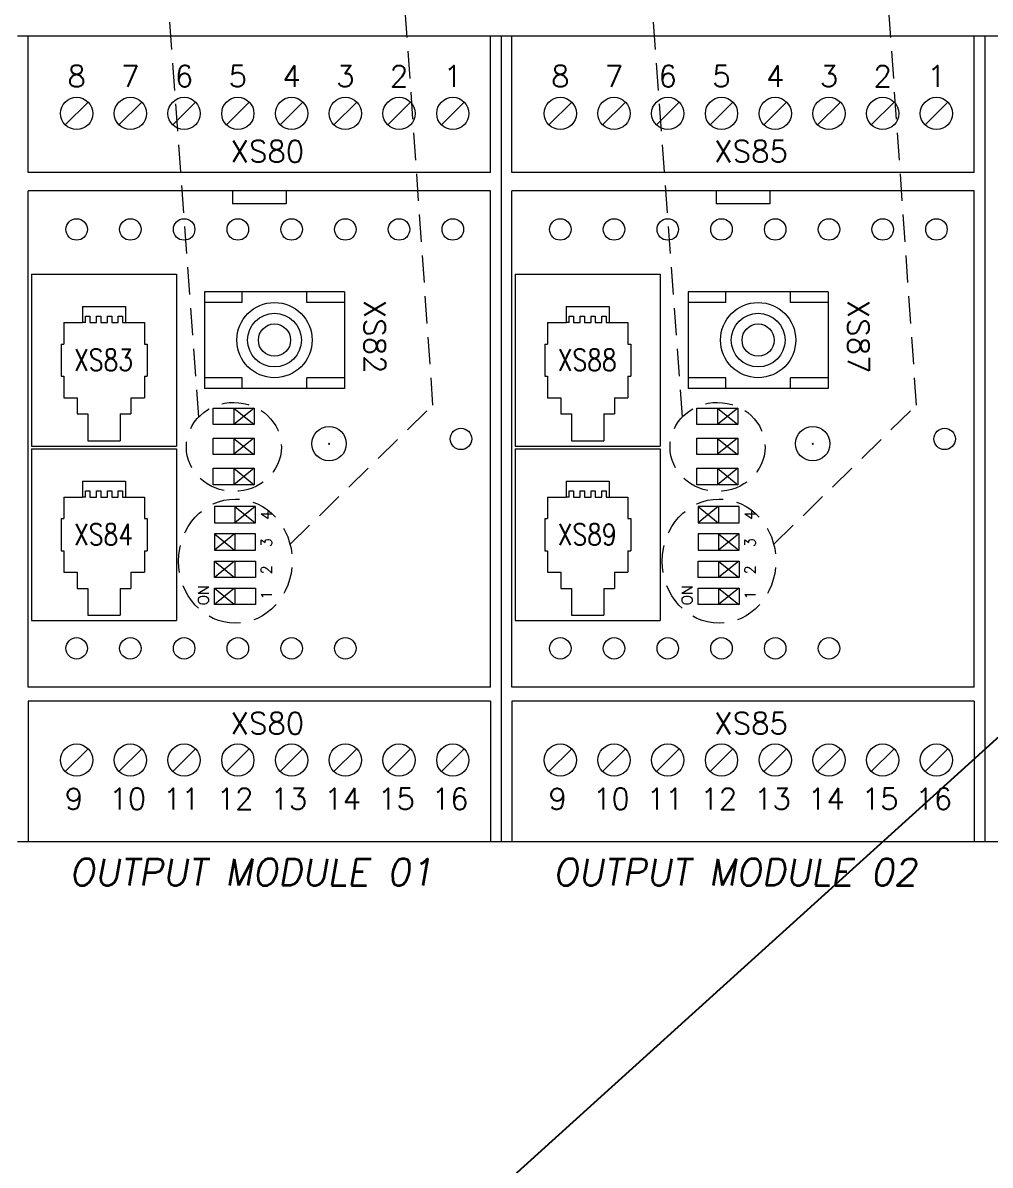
# Model space of a CAD drawing. Extents: x -2993 to 3661, y -4147 to -1441.
# Drawn here: x -2669.6 to -2579.6, y -2298 to -2191.7 of the extents above; entities that cross this region are included whole.
import ezdxf
from ezdxf.enums import TextEntityAlignment as Align

# ---------------------------------------------------------------- set-up
doc = ezdxf.new("R2010")
doc.units = 0
doc.header["$LTSCALE"] = 0.1
doc.header["$MEASUREMENT"] = 0
doc.linetypes.add('DASHED', pattern=[19.05, 12.7, -6.35])
doc.layers.get('0').update_dxf_attribs({"linetype": 'CONTINUOUS'})
doc.layers.add('DIM', color=5, linetype='CONTINUOUS')
doc.styles.get("Standard").update_dxf_attribs({"font": 'simplex.shx'})

msp = doc.modelspace()

# ---------------------------------------------------------------- linework, layer by layer
at = {"linetype": 'DASHED', "lineweight": 13, "ltscale": 2}
for p, q in [((-2653.25, -2228.36), (-2657.36, -2172.14)), ((-2608.25, -2228.36), (-2612.36, -2172.14)), ((-2631.46, -2227.26), (-2635.1, -2175.21)), ((-2586.46, -2227.26), (-2590.1, -2175.21)), ((-2644.75, -2240.22), (-2631.46, -2227.26)), ((-2599.75, -2240.22), (-2586.46, -2227.26))]:
    msp.add_line(p, q, dxfattribs=at)
at = {"lineweight": 13}
for p, q in [((-2625.11, -2192.91), (-2670.11, -2192.91)), ((-2625.11, -2192.91), (-2670.11, -2192.91)), ((-2669.11, -2205.61), (-2669.11, -2192.91)), ((-2626.11, -2205.61), (-2626.11, -2192.91)), ((-2625.11, -2192.91), (-2625.11, -2267.91)), ((-2625.11, -2192.91), (-2625.11, -2267.91)), ((-2625.11, -2192.91), (-2625.11, -2267.91)), ((-2625.11, -2192.91), (-2625.11, -2267.91)), ((-2625.11, -2192.91), (-2625.11, -2267.91)), ((-2625.11, -2192.91), (-2625.11, -2267.91)), ((-2625.11, -2192.91), (-2625.11, -2267.91)), ((-2625.11, -2192.91), (-2625.11, -2267.91)), ((-2580.11, -2192.91), (-2625.11, -2192.91)), ((-2580.11, -2192.91), (-2625.11, -2192.91)), ((-2625.11, -2192.91), (-2625.11, -2267.91)), ((-2625.11, -2192.91), (-2625.11, -2267.91)), ((-2625.11, -2192.91), (-2625.11, -2267.91)), ((-2625.11, -2192.91), (-2625.11, -2267.91)), ((-2625.11, -2192.91), (-2625.11, -2267.91)), ((-2625.11, -2192.91), (-2625.11, -2267.91)), ((-2625.11, -2192.91), (-2625.11, -2267.91)), ((-2624.11, -2205.61), (-2624.11, -2192.91)), ((-2581.11, -2205.61), (-2581.11, -2192.91)), ((-2580.11, -2192.91), (-2580.11, -2267.91)), ((-2580.11, -2192.91), (-2580.11, -2267.91)), ((-2580.11, -2192.91), (-2580.11, -2267.91)), ((-2580.11, -2192.91), (-2580.11, -2267.91)), ((-2580.11, -2192.91), (-2580.11, -2267.91)), ((-2580.11, -2192.91), (-2580.11, -2267.91)), ((-2580.11, -2192.91), (-2580.11, -2267.91)), ((-2580.11, -2192.91), (-2580.11, -2267.91)), ((-2535.11, -2192.91), (-2580.11, -2192.91)), ((-2535.11, -2192.91), (-2580.11, -2192.91)), ((-2580.11, -2192.91), (-2580.11, -2267.91)), ((-2580.11, -2192.91), (-2580.11, -2267.91)), ((-2580.11, -2192.91), (-2580.11, -2267.91)), ((-2580.11, -2192.91), (-2580.11, -2267.91)), ((-2580.11, -2192.91), (-2580.11, -2267.91)), ((-2580.11, -2192.91), (-2580.11, -2267.91)), ((-2580.11, -2192.91), (-2580.11, -2267.91)), ((-2663.55, -2199.05), (-2665.67, -2201.17)), ((-2658.55, -2199.05), (-2660.67, -2201.17)), ((-2653.55, -2199.05), (-2655.67, -2201.17)), ((-2648.55, -2199.05), (-2650.67, -2201.17)), ((-2643.55, -2199.05), (-2645.67, -2201.17)), ((-2638.55, -2199.05), (-2640.67, -2201.17)), ((-2633.55, -2199.05), (-2635.67, -2201.17)), ((-2628.55, -2199.05), (-2630.67, -2201.17)), ((-2618.55, -2199.05), (-2620.67, -2201.17)), ((-2613.55, -2199.05), (-2615.67, -2201.17)), ((-2608.55, -2199.05), (-2610.67, -2201.17)), ((-2603.55, -2199.05), (-2605.67, -2201.17)), ((-2598.55, -2199.05), (-2600.67, -2201.17)), ((-2593.55, -2199.05), (-2595.67, -2201.17)), ((-2588.55, -2199.05), (-2590.67, -2201.17)), ((-2583.55, -2199.05), (-2585.67, -2201.17)), ((-2625.11, -2205.16), (-2625.11, -2255.66)), ((-2580.11, -2205.16), (-2580.11, -2255.66)), ((-2626.11, -2205.61), (-2669.11, -2205.61)), ((-2581.11, -2205.61), (-2624.11, -2205.61)), ((-2626.11, -2207.31), (-2669.11, -2207.31)), ((-2669.11, -2253.51), (-2669.11, -2207.31)), ((-2650.11, -2207.31), (-2650.11, -2208.51)), ((-2645.11, -2207.31), (-2645.11, -2208.51)), ((-2626.11, -2253.51), (-2626.11, -2207.31)), ((-2581.11, -2207.31), (-2624.11, -2207.31)), ((-2624.11, -2253.51), (-2624.11, -2207.31)), ((-2605.11, -2207.31), (-2605.11, -2208.51)), ((-2600.11, -2207.31), (-2600.11, -2208.51)), ((-2581.11, -2253.51), (-2581.11, -2207.31)), ((-2645.11, -2208.51), (-2650.11, -2208.51)), ((-2600.11, -2208.51), (-2605.11, -2208.51)), ((-2668.81, -2215.08), (-2655.31, -2215.08)), ((-2668.81, -2215.08), (-2668.81, -2231.08)), ((-2655.31, -2215.08), (-2655.31, -2231.08)), ((-2623.81, -2215.08), (-2610.31, -2215.08)), ((-2623.81, -2215.08), (-2623.81, -2231.08)), ((-2610.31, -2215.08), (-2610.31, -2231.08)), ((-2639.7, -2216.71), (-2652.7, -2216.71)), ((-2652.7, -2216.71), (-2652.7, -2225.71)), ((-2649.2, -2217.71), (-2649.2, -2216.71)), ((-2643.2, -2217.71), (-2643.2, -2216.71)), ((-2639.7, -2216.71), (-2639.7, -2225.71)), ((-2594.7, -2216.71), (-2607.7, -2216.71)), ((-2607.7, -2216.71), (-2607.7, -2225.71)), ((-2604.2, -2217.71), (-2604.2, -2216.71)), ((-2598.2, -2217.71), (-2598.2, -2216.71)), ((-2594.7, -2216.71), (-2594.7, -2225.71)), ((-2664.06, -2218.08), (-2660.06, -2218.08)), ((-2664.06, -2218.08), (-2664.06, -2219.58)), ((-2660.06, -2218.08), (-2660.06, -2219.58)), ((-2649.2, -2217.71), (-2652.7, -2217.71)), ((-2639.7, -2217.71), (-2643.2, -2217.71)), ((-2619.06, -2218.08), (-2615.06, -2218.08)), ((-2619.06, -2218.08), (-2619.06, -2219.58)), ((-2615.06, -2218.08), (-2615.06, -2219.58)), ((-2604.2, -2217.71), (-2607.7, -2217.71)), ((-2594.7, -2217.71), (-2598.2, -2217.71)), ((-2665.81, -2219.58), (-2664.06, -2219.58)), ((-2665.81, -2219.58), (-2665.81, -2221.58)), ((-2663.79, -2219.58), (-2664.06, -2219.58)), ((-2660.33, -2219.58), (-2660.06, -2219.58)), ((-2660.06, -2219.58), (-2658.31, -2219.58)), ((-2658.31, -2219.58), (-2658.31, -2221.58)), ((-2620.81, -2219.58), (-2619.06, -2219.58)), ((-2620.81, -2219.58), (-2620.81, -2221.58)), ((-2618.79, -2219.58), (-2619.06, -2219.58)), ((-2615.33, -2219.58), (-2615.06, -2219.58)), ((-2615.06, -2219.58), (-2613.31, -2219.58)), ((-2613.31, -2219.58), (-2613.31, -2221.58)), ((-2666.06, -2221.58), (-2665.81, -2221.58)), ((-2666.06, -2221.58), (-2666.06, -2224.58)), ((-2658.31, -2221.58), (-2658.06, -2221.58)), ((-2658.06, -2221.58), (-2658.06, -2224.58)), ((-2621.06, -2221.58), (-2620.81, -2221.58)), ((-2621.06, -2221.58), (-2621.06, -2224.58)), ((-2613.31, -2221.58), (-2613.06, -2221.58)), ((-2613.06, -2221.58), (-2613.06, -2224.58)), ((-2666.06, -2224.58), (-2665.81, -2224.58)), ((-2665.81, -2224.58), (-2665.81, -2226.58)), ((-2658.31, -2224.58), (-2658.06, -2224.58)), ((-2658.31, -2224.58), (-2658.31, -2226.58)), ((-2649.2, -2224.71), (-2652.7, -2224.71)), ((-2649.2, -2225.71), (-2649.2, -2224.71)), ((-2639.7, -2224.71), (-2643.2, -2224.71)), ((-2643.2, -2225.71), (-2643.2, -2224.71)), ((-2621.06, -2224.58), (-2620.81, -2224.58)), ((-2620.81, -2224.58), (-2620.81, -2226.58)), ((-2613.31, -2224.58), (-2613.06, -2224.58)), ((-2613.31, -2224.58), (-2613.31, -2226.58)), ((-2604.2, -2224.71), (-2607.7, -2224.71)), ((-2604.2, -2225.71), (-2604.2, -2224.71)), ((-2594.7, -2224.71), (-2598.2, -2224.71)), ((-2598.2, -2225.71), (-2598.2, -2224.71)), ((-2639.7, -2225.71), (-2652.7, -2225.71)), ((-2594.7, -2225.71), (-2607.7, -2225.71)), ((-2665.81, -2226.58), (-2664.56, -2226.58)), ((-2664.56, -2226.58), (-2664.56, -2228.08)), ((-2659.56, -2226.58), (-2659.56, -2228.08)), ((-2659.56, -2226.58), (-2658.31, -2226.58)), ((-2620.81, -2226.58), (-2619.56, -2226.58)), ((-2619.56, -2226.58), (-2619.56, -2228.08)), ((-2614.56, -2226.58), (-2614.56, -2228.08)), ((-2614.56, -2226.58), (-2613.31, -2226.58)), ((-2664.56, -2228.08), (-2663.56, -2228.08)), ((-2663.56, -2228.08), (-2663.56, -2230.58)), ((-2660.56, -2228.08), (-2660.56, -2230.58)), ((-2660.56, -2228.08), (-2659.56, -2228.08)), ((-2619.56, -2228.08), (-2618.56, -2228.08)), ((-2618.56, -2228.08), (-2618.56, -2230.58)), ((-2615.56, -2228.08), (-2615.56, -2230.58)), ((-2615.56, -2228.08), (-2614.56, -2228.08)), ((-2668.81, -2231.08), (-2655.31, -2231.08)), ((-2663.56, -2230.58), (-2660.56, -2230.58)), ((-2623.81, -2231.08), (-2610.31, -2231.08)), ((-2618.56, -2230.58), (-2615.56, -2230.58)), ((-2668.81, -2231.33), (-2668.81, -2247.33)), ((-2668.81, -2231.33), (-2655.31, -2231.33)), ((-2655.31, -2231.33), (-2655.31, -2247.33)), ((-2623.81, -2231.33), (-2623.81, -2247.33)), ((-2623.81, -2231.33), (-2610.31, -2231.33)), ((-2610.31, -2231.33), (-2610.31, -2247.33)), ((-2664.06, -2234.33), (-2660.06, -2234.33)), ((-2664.06, -2234.33), (-2664.06, -2235.83)), ((-2660.06, -2234.33), (-2660.06, -2235.83)), ((-2619.06, -2234.33), (-2615.06, -2234.33)), ((-2619.06, -2234.33), (-2619.06, -2235.83)), ((-2615.06, -2234.33), (-2615.06, -2235.83)), ((-2665.81, -2235.83), (-2665.81, -2237.83)), ((-2665.81, -2235.83), (-2664.06, -2235.83)), ((-2663.79, -2235.83), (-2664.06, -2235.83)), ((-2660.33, -2235.83), (-2660.06, -2235.83)), ((-2660.06, -2235.83), (-2658.31, -2235.83)), ((-2658.31, -2235.83), (-2658.31, -2237.83)), ((-2620.81, -2235.83), (-2620.81, -2237.83)), ((-2620.81, -2235.83), (-2619.06, -2235.83)), ((-2618.79, -2235.83), (-2619.06, -2235.83)), ((-2615.33, -2235.83), (-2615.06, -2235.83)), ((-2615.06, -2235.83), (-2613.31, -2235.83)), ((-2613.31, -2235.83), (-2613.31, -2237.83)), ((-2666.06, -2237.83), (-2666.06, -2240.83)), ((-2666.06, -2237.83), (-2665.81, -2237.83)), ((-2658.31, -2237.83), (-2658.06, -2237.83)), ((-2658.06, -2237.83), (-2658.06, -2240.83)), ((-2621.06, -2237.83), (-2621.06, -2240.83)), ((-2621.06, -2237.83), (-2620.81, -2237.83)), ((-2613.31, -2237.83), (-2613.06, -2237.83)), ((-2613.06, -2237.83), (-2613.06, -2240.83)), ((-2666.06, -2240.83), (-2665.81, -2240.83)), ((-2665.81, -2240.83), (-2665.81, -2242.83)), ((-2658.31, -2240.83), (-2658.31, -2242.83)), ((-2658.31, -2240.83), (-2658.06, -2240.83)), ((-2621.06, -2240.83), (-2620.81, -2240.83)), ((-2620.81, -2240.83), (-2620.81, -2242.83)), ((-2613.31, -2240.83), (-2613.31, -2242.83)), ((-2613.31, -2240.83), (-2613.06, -2240.83)), ((-2665.81, -2242.83), (-2664.56, -2242.83)), ((-2664.56, -2242.83), (-2664.56, -2244.33)), ((-2659.56, -2242.83), (-2659.56, -2244.33)), ((-2659.56, -2242.83), (-2658.31, -2242.83)), ((-2620.81, -2242.83), (-2619.56, -2242.83)), ((-2619.56, -2242.83), (-2619.56, -2244.33)), ((-2614.56, -2242.83), (-2614.56, -2244.33)), ((-2614.56, -2242.83), (-2613.31, -2242.83)), ((-2664.56, -2244.33), (-2663.56, -2244.33)), ((-2663.56, -2244.33), (-2663.56, -2246.83)), ((-2660.56, -2244.33), (-2660.56, -2246.83)), ((-2660.56, -2244.33), (-2659.56, -2244.33)), ((-2619.56, -2244.33), (-2618.56, -2244.33)), ((-2618.56, -2244.33), (-2618.56, -2246.83)), ((-2615.56, -2244.33), (-2615.56, -2246.83)), ((-2615.56, -2244.33), (-2614.56, -2244.33)), ((-2663.56, -2246.83), (-2660.56, -2246.83)), ((-2618.56, -2246.83), (-2615.56, -2246.83)), ((-2668.81, -2247.33), (-2655.31, -2247.33)), ((-2623.81, -2247.33), (-2610.31, -2247.33)), ((-2626.11, -2253.51), (-2669.11, -2253.51)), ((-2581.11, -2253.51), (-2624.11, -2253.51)), ((-2626.11, -2254.81), (-2669.11, -2254.81)), ((-2669.11, -2254.81), (-2669.11, -2267.91)), ((-2626.11, -2254.81), (-2626.11, -2267.91)), ((-2581.11, -2254.81), (-2624.11, -2254.81)), ((-2624.11, -2254.81), (-2624.11, -2267.91)), ((-2581.11, -2254.81), (-2581.11, -2267.91)), ((-2663.55, -2259.25), (-2665.67, -2261.37)), ((-2658.55, -2259.25), (-2660.67, -2261.37)), ((-2653.55, -2259.25), (-2655.67, -2261.37)), ((-2648.55, -2259.25), (-2650.67, -2261.37)), ((-2643.55, -2259.25), (-2645.67, -2261.37)), ((-2638.55, -2259.25), (-2640.67, -2261.37)), ((-2633.55, -2259.25), (-2635.67, -2261.37)), ((-2628.55, -2259.25), (-2630.67, -2261.37)), ((-2618.55, -2259.25), (-2620.67, -2261.37)), ((-2613.55, -2259.25), (-2615.67, -2261.37)), ((-2608.55, -2259.25), (-2610.67, -2261.37)), ((-2603.55, -2259.25), (-2605.67, -2261.37)), ((-2598.55, -2259.25), (-2600.67, -2261.37)), ((-2593.55, -2259.25), (-2595.67, -2261.37)), ((-2588.55, -2259.25), (-2590.67, -2261.37)), ((-2583.55, -2259.25), (-2585.67, -2261.37)), ((-2625.11, -2267.91), (-2670.11, -2267.91)), ((-2625.11, -2267.91), (-2626.11, -2267.91)), ((-2580.11, -2267.91), (-2625.11, -2267.91)), ((-2580.11, -2267.91), (-2581.11, -2267.91)), ((-2535.11, -2267.91), (-2580.11, -2267.91))]:
    msp.add_line(p, q, dxfattribs=at)
at = {"linetype": 'Continuous', "lineweight": 13}
for p, q in [((-2663.79, -2218.99), (-2663.38, -2218.99)), ((-2663.79, -2219.58), (-2663.79, -2218.99)), ((-2663.38, -2218.99), (-2663.38, -2219.58)), ((-2662.77, -2218.99), (-2662.36, -2218.99)), ((-2662.77, -2219.58), (-2662.77, -2218.99)), ((-2662.36, -2218.99), (-2662.36, -2219.58)), ((-2661.75, -2219.58), (-2661.75, -2218.99)), ((-2661.75, -2218.99), (-2661.35, -2218.99)), ((-2661.35, -2218.99), (-2661.35, -2219.58)), ((-2660.74, -2218.99), (-2660.33, -2218.99)), ((-2660.74, -2219.58), (-2660.74, -2218.99)), ((-2660.33, -2218.99), (-2660.33, -2219.58)), ((-2618.79, -2218.99), (-2618.38, -2218.99)), ((-2618.79, -2219.58), (-2618.79, -2218.99)), ((-2618.38, -2218.99), (-2618.38, -2219.58)), ((-2617.77, -2218.99), (-2617.36, -2218.99)), ((-2617.77, -2219.58), (-2617.77, -2218.99)), ((-2617.36, -2218.99), (-2617.36, -2219.58)), ((-2616.75, -2219.58), (-2616.75, -2218.99)), ((-2616.75, -2218.99), (-2616.35, -2218.99)), ((-2616.35, -2218.99), (-2616.35, -2219.58)), ((-2615.74, -2218.99), (-2615.33, -2218.99)), ((-2615.74, -2219.58), (-2615.74, -2218.99)), ((-2615.33, -2218.99), (-2615.33, -2219.58)), ((-2663.38, -2219.58), (-2662.77, -2219.58)), ((-2662.36, -2219.58), (-2661.75, -2219.58)), ((-2661.35, -2219.58), (-2660.74, -2219.58)), ((-2618.38, -2219.58), (-2617.77, -2219.58)), ((-2617.36, -2219.58), (-2616.75, -2219.58)), ((-2616.35, -2219.58), (-2615.74, -2219.58)), ((-2651.91, -2229.08), (-2651.91, -2227.56)), ((-2651.91, -2227.56), (-2648.1, -2227.56)), ((-2651.91, -2227.56), (-2648.1, -2227.56)), ((-2649.98, -2227.56), (-2649.98, -2229.08)), ((-2648.1, -2227.56), (-2648.1, -2229.08)), ((-2606.91, -2229.08), (-2606.91, -2227.56)), ((-2606.91, -2227.56), (-2603.1, -2227.56)), ((-2606.91, -2227.56), (-2603.1, -2227.56)), ((-2604.98, -2227.56), (-2604.98, -2229.08)), ((-2603.1, -2227.56), (-2603.1, -2229.08)), ((-2648.1, -2229.08), (-2651.91, -2229.08)), ((-2648.1, -2229.08), (-2651.91, -2229.08)), ((-2603.1, -2229.08), (-2606.91, -2229.08)), ((-2603.1, -2229.08), (-2606.91, -2229.08)), ((-2651.91, -2231.87), (-2651.91, -2230.35)), ((-2651.91, -2230.35), (-2648.1, -2230.35)), ((-2651.91, -2230.35), (-2648.1, -2230.35)), ((-2649.98, -2230.35), (-2649.98, -2231.87)), ((-2648.1, -2230.35), (-2648.1, -2231.87)), ((-2606.91, -2231.87), (-2606.91, -2230.35)), ((-2606.91, -2230.35), (-2603.1, -2230.35)), ((-2606.91, -2230.35), (-2603.1, -2230.35)), ((-2604.98, -2230.35), (-2604.98, -2231.87)), ((-2603.1, -2230.35), (-2603.1, -2231.87)), ((-2648.1, -2231.87), (-2651.91, -2231.87)), ((-2648.1, -2231.87), (-2651.91, -2231.87)), ((-2603.1, -2231.87), (-2606.91, -2231.87)), ((-2603.1, -2231.87), (-2606.91, -2231.87)), ((-2651.91, -2234.67), (-2651.91, -2233.14)), ((-2651.91, -2233.14), (-2648.1, -2233.14)), ((-2651.91, -2233.14), (-2648.1, -2233.14)), ((-2649.98, -2233.14), (-2649.98, -2234.67)), ((-2648.1, -2233.14), (-2648.1, -2234.67)), ((-2606.91, -2234.67), (-2606.91, -2233.14)), ((-2606.91, -2233.14), (-2603.1, -2233.14)), ((-2606.91, -2233.14), (-2603.1, -2233.14)), ((-2604.98, -2233.14), (-2604.98, -2234.67)), ((-2603.1, -2233.14), (-2603.1, -2234.67)), ((-2663.79, -2235.83), (-2663.79, -2235.24)), ((-2663.79, -2235.24), (-2663.38, -2235.24)), ((-2663.38, -2235.24), (-2663.38, -2235.83)), ((-2662.77, -2235.24), (-2662.36, -2235.24)), ((-2662.77, -2235.83), (-2662.77, -2235.24)), ((-2662.36, -2235.24), (-2662.36, -2235.83)), ((-2661.75, -2235.83), (-2661.75, -2235.24)), ((-2661.75, -2235.24), (-2661.35, -2235.24)), ((-2661.35, -2235.24), (-2661.35, -2235.83)), ((-2660.74, -2235.83), (-2660.74, -2235.24)), ((-2660.74, -2235.24), (-2660.33, -2235.24)), ((-2660.33, -2235.24), (-2660.33, -2235.83)), ((-2648.1, -2234.67), (-2651.91, -2234.67)), ((-2648.1, -2234.67), (-2651.91, -2234.67)), ((-2618.79, -2235.83), (-2618.79, -2235.24)), ((-2618.79, -2235.24), (-2618.38, -2235.24)), ((-2618.38, -2235.24), (-2618.38, -2235.83)), ((-2617.77, -2235.24), (-2617.36, -2235.24)), ((-2617.77, -2235.83), (-2617.77, -2235.24)), ((-2617.36, -2235.24), (-2617.36, -2235.83)), ((-2616.75, -2235.83), (-2616.75, -2235.24)), ((-2616.75, -2235.24), (-2616.35, -2235.24)), ((-2616.35, -2235.24), (-2616.35, -2235.83)), ((-2615.74, -2235.83), (-2615.74, -2235.24)), ((-2615.74, -2235.24), (-2615.33, -2235.24)), ((-2615.33, -2235.24), (-2615.33, -2235.83)), ((-2603.1, -2234.67), (-2606.91, -2234.67)), ((-2603.1, -2234.67), (-2606.91, -2234.67)), ((-2663.38, -2235.83), (-2662.77, -2235.83)), ((-2662.36, -2235.83), (-2661.75, -2235.83)), ((-2661.35, -2235.83), (-2660.74, -2235.83)), ((-2618.38, -2235.83), (-2617.77, -2235.83)), ((-2617.36, -2235.83), (-2616.75, -2235.83)), ((-2616.35, -2235.83), (-2615.74, -2235.83)), ((-2651.79, -2236.7), (-2651.79, -2238.22)), ((-2647.98, -2236.7), (-2651.79, -2236.7)), ((-2649.88, -2236.7), (-2649.88, -2238.22)), ((-2647.98, -2238.22), (-2647.98, -2236.7)), ((-2606.79, -2236.7), (-2606.79, -2238.22)), ((-2602.98, -2236.7), (-2606.79, -2236.7)), ((-2604.88, -2236.7), (-2604.88, -2238.22)), ((-2602.98, -2238.22), (-2602.98, -2236.7)), ((-2651.79, -2238.22), (-2647.98, -2238.22)), ((-2606.79, -2238.22), (-2602.98, -2238.22)), ((-2647.98, -2239.24), (-2651.79, -2239.24)), ((-2651.79, -2239.24), (-2651.79, -2240.76)), ((-2649.88, -2239.24), (-2649.88, -2240.76)), ((-2647.98, -2240.76), (-2647.98, -2239.24)), ((-2602.98, -2239.24), (-2606.79, -2239.24)), ((-2606.79, -2239.24), (-2606.79, -2240.76)), ((-2604.88, -2239.24), (-2604.88, -2240.76)), ((-2602.98, -2240.76), (-2602.98, -2239.24)), ((-2651.79, -2240.76), (-2647.98, -2240.76)), ((-2606.79, -2240.76), (-2602.98, -2240.76)), ((-2651.79, -2243.3), (-2651.79, -2241.78)), ((-2651.79, -2241.78), (-2647.98, -2241.78)), ((-2649.88, -2241.78), (-2649.88, -2243.3)), ((-2647.98, -2241.78), (-2647.98, -2243.3)), ((-2606.79, -2243.3), (-2606.79, -2241.78)), ((-2606.79, -2241.78), (-2602.98, -2241.78)), ((-2604.88, -2241.78), (-2604.88, -2243.3)), ((-2602.98, -2241.78), (-2602.98, -2243.3)), ((-2647.98, -2243.3), (-2651.79, -2243.3)), ((-2602.98, -2243.3), (-2606.79, -2243.3)), ((-2651.79, -2244.32), (-2647.98, -2244.32)), ((-2651.79, -2245.84), (-2651.79, -2244.32)), ((-2649.88, -2244.32), (-2649.88, -2245.84)), ((-2647.98, -2244.32), (-2647.98, -2245.84)), ((-2606.79, -2244.32), (-2602.98, -2244.32)), ((-2606.79, -2245.84), (-2606.79, -2244.32)), ((-2604.88, -2244.32), (-2604.88, -2245.84)), ((-2602.98, -2244.32), (-2602.98, -2245.84)), ((-2647.98, -2245.84), (-2651.79, -2245.84)), ((-2602.98, -2245.84), (-2606.79, -2245.84))]:
    msp.add_line(p, q, dxfattribs=at)
at = {"color": 7, "lineweight": 13}
for p, q in [((-2649.98, -2227.56), (-2648.1, -2229.08)), ((-2648.1, -2227.56), (-2649.98, -2229.08)), ((-2604.98, -2227.56), (-2603.1, -2229.08)), ((-2603.1, -2227.56), (-2604.98, -2229.08)), ((-2650.01, -2230.35), (-2648.13, -2231.87)), ((-2648.13, -2230.35), (-2650.01, -2231.87)), ((-2605.01, -2230.35), (-2603.13, -2231.87)), ((-2603.13, -2230.35), (-2605.01, -2231.87)), ((-2649.98, -2233.14), (-2648.1, -2234.67)), ((-2648.1, -2233.14), (-2649.98, -2234.67)), ((-2604.98, -2233.14), (-2603.1, -2234.67)), ((-2603.1, -2233.14), (-2604.98, -2234.67)), ((-2649.88, -2236.7), (-2648, -2238.22)), ((-2648, -2236.7), (-2649.88, -2238.22)), ((-2606.79, -2236.7), (-2604.91, -2238.22)), ((-2604.91, -2236.7), (-2606.79, -2238.22)), ((-2651.79, -2239.24), (-2649.91, -2240.76)), ((-2649.91, -2239.24), (-2651.79, -2240.76)), ((-2604.88, -2239.24), (-2603, -2240.76)), ((-2603, -2239.24), (-2604.88, -2240.76)), ((-2651.79, -2241.78), (-2649.91, -2243.3)), ((-2649.91, -2241.78), (-2651.79, -2243.3)), ((-2604.88, -2241.78), (-2603, -2243.3)), ((-2603, -2241.78), (-2604.88, -2243.3)), ((-2651.79, -2244.32), (-2649.91, -2245.84)), ((-2649.91, -2244.32), (-2651.79, -2245.84)), ((-2604.88, -2244.32), (-2603, -2245.84)), ((-2603, -2244.32), (-2604.88, -2245.84))]:
    msp.add_line(p, q, dxfattribs=at)
at = {"lineweight": 13}
for centre, radius in [((-2664.61, -2200.11), 1.5), ((-2659.61, -2200.11), 1.5), ((-2654.61, -2200.11), 1.5), ((-2649.61, -2200.11), 1.5), ((-2644.61, -2200.11), 1.5), ((-2639.61, -2200.11), 1.5), ((-2634.61, -2200.11), 1.5), ((-2629.61, -2200.11), 1.5), ((-2619.61, -2200.11), 1.5), ((-2614.61, -2200.11), 1.5), ((-2609.61, -2200.11), 1.5), ((-2604.61, -2200.11), 1.5), ((-2599.61, -2200.11), 1.5), ((-2594.61, -2200.11), 1.5), ((-2589.61, -2200.11), 1.5), ((-2584.61, -2200.11), 1.5), ((-2664.61, -2210.91), 1), ((-2659.61, -2210.91), 1), ((-2654.61, -2210.91), 1), ((-2649.61, -2210.91), 1), ((-2644.61, -2210.91), 1), ((-2639.61, -2210.91), 1), ((-2634.61, -2210.91), 1), ((-2629.61, -2210.91), 1), ((-2619.61, -2210.91), 1), ((-2614.61, -2210.91), 1), ((-2609.61, -2210.91), 1), ((-2604.61, -2210.91), 1), ((-2599.61, -2210.91), 1), ((-2594.61, -2210.91), 1), ((-2589.61, -2210.91), 1), ((-2584.61, -2210.91), 1), ((-2646.2, -2221.21), 2.5), ((-2601.2, -2221.21), 2.5), ((-2641.12, -2230.86), 1.6), ((-2628.85, -2230.41), 1), ((-2596.12, -2230.86), 1.6), ((-2583.85, -2230.41), 1), ((-2664.61, -2249.91), 1), ((-2659.61, -2249.91), 1), ((-2654.61, -2249.91), 1), ((-2649.61, -2249.91), 1), ((-2644.61, -2249.91), 1), ((-2639.61, -2249.91), 1), ((-2619.61, -2249.91), 1), ((-2614.61, -2249.91), 1), ((-2609.61, -2249.91), 1), ((-2604.61, -2249.91), 1), ((-2599.61, -2249.91), 1), ((-2594.61, -2249.91), 1), ((-2664.61, -2260.31), 1.5), ((-2659.61, -2260.31), 1.5), ((-2654.61, -2260.31), 1.5), ((-2649.61, -2260.31), 1.5), ((-2644.61, -2260.31), 1.5), ((-2639.61, -2260.31), 1.5), ((-2634.61, -2260.31), 1.5), ((-2629.61, -2260.31), 1.5), ((-2619.61, -2260.31), 1.5), ((-2614.61, -2260.31), 1.5), ((-2609.61, -2260.31), 1.5), ((-2604.61, -2260.31), 1.5), ((-2599.61, -2260.31), 1.5), ((-2594.61, -2260.31), 1.5), ((-2589.61, -2260.31), 1.5), ((-2584.61, -2260.31), 1.5)]:
    msp.add_circle(centre, radius, dxfattribs=at)
at = {"linetype": 'Continuous', "lineweight": 13}
for centre, radius in [((-2646.2, -2221.21), 3.5), ((-2601.2, -2221.21), 3.5), ((-2646.2, -2221.21), 1.5), ((-2601.2, -2221.21), 1.5)]:
    msp.add_circle(centre, radius, dxfattribs=at)
at = {"lineweight": 13}
for centre, start, end in [((-2641.12, -2230.86), 0, 180), ((-2641.12, -2230.86), 180, 0), ((-2596.12, -2230.86), 0, 180), ((-2596.12, -2230.86), 180, 0)]:
    msp.add_arc(centre, 0.05, start, end, dxfattribs=at)
at = {"linetype": 'DASHED', "lineweight": 13, "ltscale": 2}
for centre, major_axis, ratio in [((-2649.98, -2231.16), (4.42, -0.01), 0.938062), ((-2604.98, -2231.16), (4.42, -0.01), 0.938062), ((-2649.84, -2241.79), (0, -5.78), 0.914373), ((-2604.84, -2241.79), (0, -5.78), 0.914373)]:
    msp.add_ellipse(centre, major_axis=major_axis, ratio=ratio, dxfattribs=at)
at = {"layer": 'DIM'}
msp.add_line((-2456.58, -2147.38), (-2766.84, -2428.5), dxfattribs=at)

# ---------------------------------------------------------------- texts
at = {"lineweight": 13, "text_generation_flag": 6}
for s, p in [('8', (-2664.61, -2197.64)), ('7', (-2659.61, -2197.64)), ('6', (-2654.61, -2197.64)), ('5', (-2649.61, -2197.64)), ('4', (-2644.61, -2197.64)), ('3', (-2639.61, -2197.64)), ('2', (-2634.61, -2197.64)), ('1', (-2629.61, -2197.64)), ('8', (-2619.61, -2197.64)), ('7', (-2614.61, -2197.64)), ('6', (-2609.61, -2197.64)), ('5', (-2604.61, -2197.64)), ('4', (-2599.61, -2197.64)), ('3', (-2594.61, -2197.64)), ('2', (-2589.61, -2197.64)), ('1', (-2584.61, -2197.64)), ('XS80', (-2646.86, -2204.64)), ('XS85', (-2601.86, -2204.64)), ('XS80', (-2646.86, -2257.89)), ('XS85', (-2601.86, -2257.89)), ('9', (-2664.86, -2264.91)), ('10', (-2659.86, -2264.91)), ('11', (-2654.86, -2264.91)), ('12', (-2649.86, -2264.91)), ('13', (-2644.86, -2264.91)), ('14', (-2639.86, -2264.91)), ('15', (-2634.86, -2264.91)), ('16', (-2629.86, -2264.91)), ('9', (-2619.86, -2264.91)), ('10', (-2614.86, -2264.91)), ('11', (-2609.86, -2264.91)), ('12', (-2604.86, -2264.91)), ('13', (-2599.86, -2264.91)), ('14', (-2594.86, -2264.91)), ('15', (-2589.86, -2264.91)), ('16', (-2584.86, -2264.91))]:
    msp.add_text(s, height=2, rotation=180, dxfattribs=at).set_placement(p, align=Align.CENTER)
at = {"lineweight": 13}
for s, p in [('XS82', (-2636.86, -2220.9)), ('XS87', (-2591.86, -2220.9))]:
    msp.add_text(s, height=2, rotation=270, dxfattribs=at).set_placement(p, align=Align.MIDDLE_CENTER)
at = {"lineweight": 13, "text_generation_flag": 6, "width": 0.8}
for s, p in [('XS83', (-2662.11, -2223.06)), ('XS88', (-2617.11, -2223.06)), ('XS84', (-2662.11, -2239.31)), ('XS89', (-2617.11, -2239.31))]:
    msp.add_text(s, height=2, rotation=180, dxfattribs=at).set_placement(p, align=Align.MIDDLE_CENTER)
at = {"linetype": 'Continuous', "lineweight": 13}
for s, p in [('4', (-2646.45, -2237.95)), ('4', (-2601.45, -2237.95)), ('3', (-2646.45, -2240.49)), ('3', (-2601.45, -2240.49)), ('2', (-2646.45, -2243.03)), ('2', (-2601.45, -2243.03)), ('ON', (-2652.31, -2245.89)), ('1', (-2646.45, -2245.37)), ('ON', (-2607.31, -2245.89)), ('1', (-2601.45, -2245.37))]:
    msp.add_text(s, height=1, rotation=90, dxfattribs=at).set_placement(p)
at = {"lineweight": 13, "oblique": 10, "text_generation_flag": 6}
for s, p in [('OUTPUT MODULE 01', (-2648.36, -2271.99)), ('OUTPUT MODULE 02', (-2603.36, -2271.99))]:
    msp.add_text(s, height=2.5, rotation=180, dxfattribs=at).set_placement(p, align=Align.CENTER)

doc.saveas('drawing.dxf')
